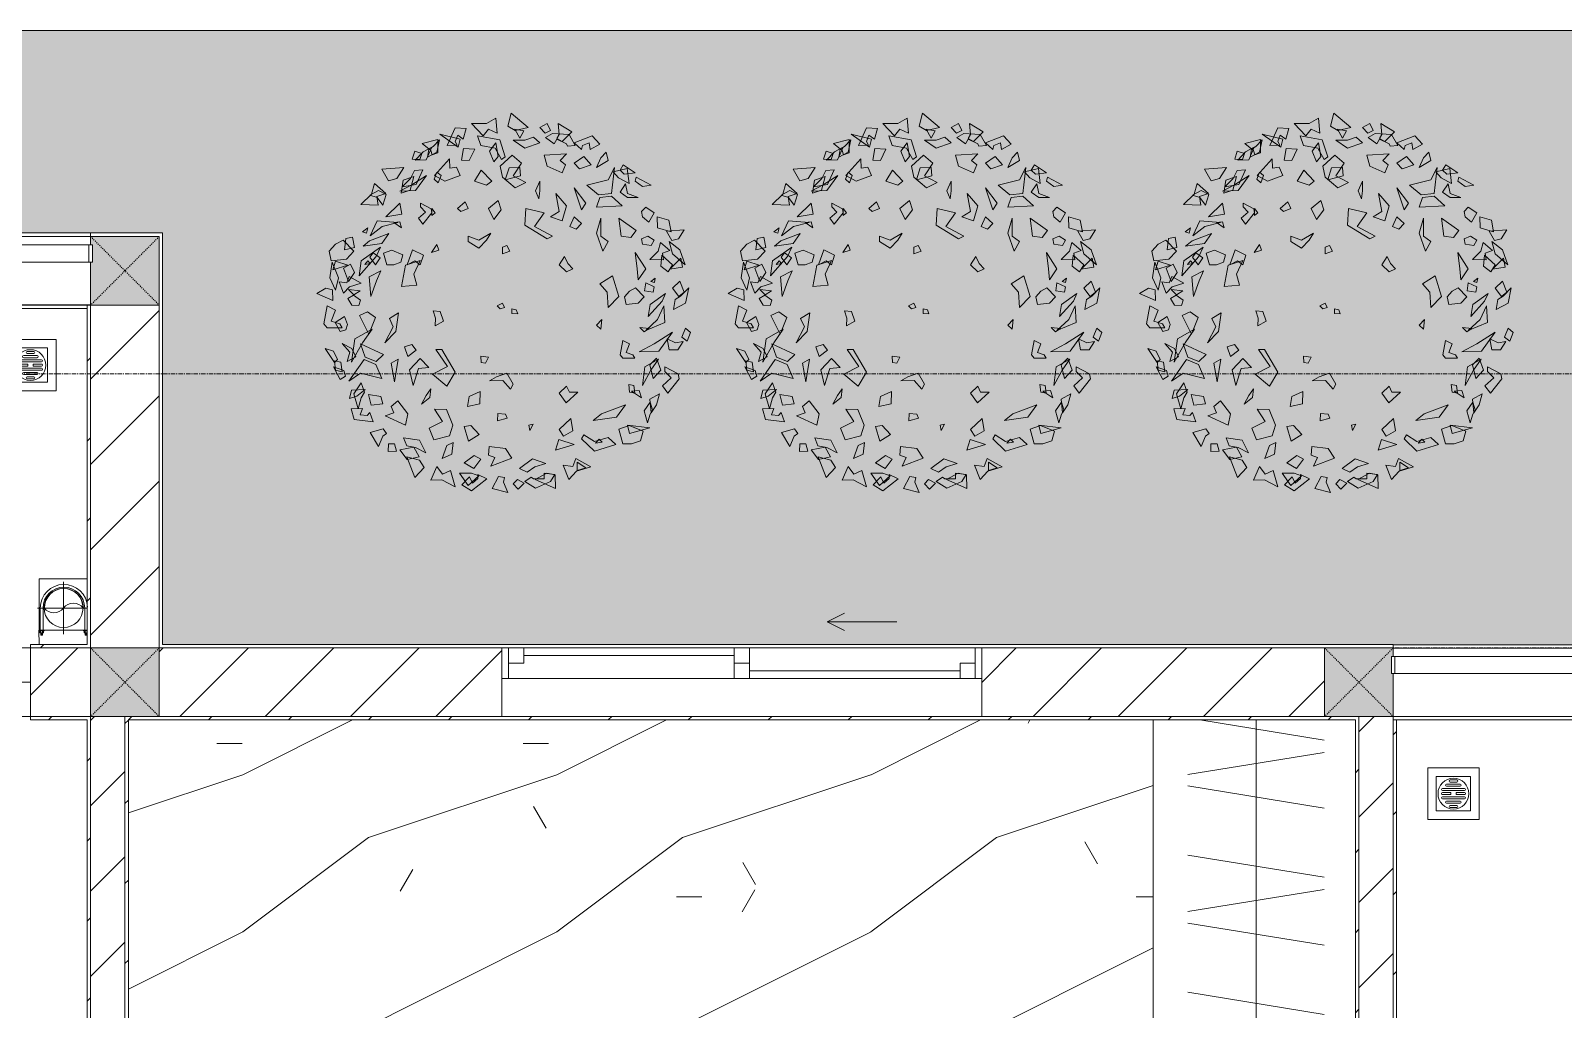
# Model space of a CAD drawing. Header units: millimetres. Extents: x 5357 to 259384, y -16348 to 109893.
# Drawn here: x 94678 to 99149, y 43483 to 46337 of the extents above; entities that cross this region are included whole.
import ezdxf

# ---------------------------------------------------------------- set-up
doc = ezdxf.new("R2010")
doc.units = ezdxf.units.MM
for name, pattern in [('Dash', [6, 3, -3]), ('Grid Line', [22.225, 12.7, -3.175, 3.175, -3.175]), ('IMPORT-CENTER _3_', [10.16, 6.35, -1.27, 1.27, -1.27])]:
    doc.linetypes.add(name, pattern=pattern)
for name, color, linetype, lineweight in [('0-1', 7, 'Continuous', 5), ('A-DOOR', 31, 'Continuous', 9), ('A-DOOR-FRAM', 31, 'Continuous', 9), ('A-DOOR-HDLN', 31, 'Dash', 9), ('A-FLOR-HRAL', 11, 'Continuous', 9), ('A-FLOR-HRAL-1', 254, 'Continuous', 9), ('A-FLOR-HRAL-2', 53, 'Continuous', 9), ('A-FLOR-PATT', 8, 'Continuous', 9), ('A-FLOR-PATT-1', 10, 'Continuous', 9), ('A-GLAZ', 151, 'Continuous', 9), ('A-WALL', 113, 'Continuous', 9), ('A-WALL-1', 9, 'Continuous', 18), ('A-WALL-2', 53, 'Continuous', 9), ('A-WALL-3', 113, 'Continuous', 18), ('A-WALL-PATT', 111, 'Continuous', 9), ('A-WALL-PATT-1', 10, 'Continuous', 9), ('A-WALL-PATT-2', 53, 'Continuous', 9), ('G-IMPT', 8, 'Continuous', 9), ('G-IMPT-2', 8, 'IMPORT-CENTER _3_', 9), ('I-FURN', 30, 'Continuous', 9), ('I-FURN-1', 254, 'Continuous', 9), ('I-WALL-1', 9, 'Continuous', 18), ('I-WALL-2', 53, 'Continuous', 9), ('L-PLNT-1', 7, 'Continuous', 9), ('M-EQPM', 50, 'Continuous', 9), ('S-BEAM-1', 53, 'Continuous', 9), ('S-COLS', 52, 'Continuous', 9), ('S-COLS-1', 253, 'Continuous', 5), ('S-COLS-5', 52, 'Continuous', 18), ('S-COLS-6', 52, 'Dash', 9), ('S-COLS-HDLN', 52, 'Dash', 9), ('S-GRID-1', 1, 'Grid Line', 9)]:
    doc.layers.add(name, color=color, linetype=linetype, lineweight=lineweight)
pattern_1 = [(45, (0, 0), (-116.67262, 116.67262), [])]
pattern_2 = [(45, (0, 0), (-124.4508, 124.4508), [])]

# ---------------------------------------------------------------- blocks, each defined once
blk = doc.blocks.new('NCV_TKTC_KET CAU_rvt-1-TKCS_MB CẢNH QUAN CÂY XANH')
at = {"layer": 'S-BEAM-1'}
blk.add_line((91852.6, 45537.4), (94852.6, 45537.4), dxfattribs=at)
blk = doc.blocks.new('TU DO LV A - TU DO LV A-V157-TKCS_MB CẢNH QUAN CÂY XANH')
at = {"layer": 'I-FURN'}
for p, q in [((10, 136.3), (68.9, 499)), ((169, 101), (104.4, 499)), ((202.5, 101), (267.1, 499)), ((404.3, 101), (468.9, 499)), ((569, 101), (504.4, 499)), ((602.5, 101), (667.1, 499)), ((804.3, 101), (868.9, 499)), ((969, 101), (904.4, 499)), ((1002.5, 101), (1067.1, 499)), ((1204.3, 101), (1268.9, 499)), ((1369, 101), (1304.4, 499)), ((1402.5, 101), (1467.1, 499)), ((1604.3, 101), (1668.9, 499)), ((1769, 101), (1704.4, 499)), ((1802.5, 101), (1867.1, 499)), ((2004.3, 101), (2068.9, 499)), ((2169, 101), (2104.4, 499)), ((2202.5, 101), (2267.1, 499)), ((2404.3, 101), (2468.9, 499)), ((2569, 101), (2504.4, 499)), ((2602.5, 101), (2667.1, 499)), ((2804.3, 101), (2868.9, 499)), ((2969, 101), (2904.4, 499)), ((10, 300), (2990, 300)), ((10, 0), (2990, 0))]:
    blk.add_line(p, q, dxfattribs=at)
at = {"layer": 'I-FURN-1'}
blk.add_line((10, 0), (2990, 0), dxfattribs=at)
blk = doc.blocks.new('Railing - 50 x 10mm-457210-TKCS_MB CẢNH QUAN CÂY XANH')
at = {"layer": 'A-FLOR-HRAL-2'}
for p, q in [((25, 5), (-25, 5)), ((-25, 5), (-25, -5)), ((25, -5), (25, 5)), ((-25, -5), (25, -5))]:
    blk.add_line(p, q, dxfattribs=at)
blk = doc.blocks.new('Railing - Railing-1033920-TKCS_MB CẢNH QUAN CÂY XANH')
at = {"layer": 'A-FLOR-HRAL-2'}
for p, q in [((76862.5, 35251.3), (75749.1, 35251.3)), ((75749.1, 35201.3), (76862.5, 35201.3))]:
    blk.add_line(p, q, dxfattribs=at)
at = {"rotation": 270}
for p in [(75744.1, 35226.3), (76869.1, 35226.3)]:
    blk.add_blockref('Railing - 50 x 10mm-457210-TKCS_MB CẢNH QUAN CÂY XANH', p, dxfattribs=at)
blk = doc.blocks.new('NCV_TKTC_TANG 1_rvt-1-TKCS_MB CẢNH QUAN CÂY XANH')
at = {"layer": 'A-FLOR-PATT-1'}
h = blk.add_hatch(dxfattribs=at)
h.set_pattern_fill('FP_5', color=256, style=0, pattern_type=2)
h.set_pattern_definition([(0, (0, 0), (1788.16, 447.04), [73.762, -1267.358, 73.762, -1267.358, -7152.64]), (0, (0, 0), (1788.16, 447.04), [-2682.24, 73.762, -2608.478, 73.762, -1267.358, -3129.28]), (0, (0, 0), (1788.16, 447.04), [-6705.6, 73.762, -820.318, 73.762, -2161.438]), (120, (670.56, 223.5), (-1281.228, 1325.072), [73.762, -1267.358, 73.762, -8419.998]), (120, (670.56, 223.5), (-1281.228, 1325.072), [-1414.882, -1267.358, 73.762, -2608.478, -4470.4]), (120, (670.56, 223.5), (-1281.228, 1325.072), [-5364.48, 73.762, -1267.358, 73.762, -3055.518]), (120, (670.56, 223.5), (-1281.228, 1325.072), [-6779.362, -820.318, 73.762, -2161.438]), (240, (894.1, 1117.6), (-506.932, -1772.112), [73.762, -1267.358, 73.762, -8419.998]), (240, (894.1, 1117.6), (-506.932, -1772.112), [-1414.882, -1267.358, 73.762, -2608.478, -4470.4]), (240, (894.1, 1117.6), (-506.932, -1772.112), [-5364.48, 73.762, -1267.358, 73.762, -3055.518]), (240, (894.1, 1117.6), (-506.932, -1772.112), [-6779.362, -820.318, 73.762, -2161.438])])
h.paths.add_polyline_path([(97304.1, 41346.9), (97952.6, 41346.9), (97952.6, 44326.9), (94962.6, 44326.9), (94962.6, 41346.9), (97130.9, 41346.9)])
h.paths.add_polyline_path([(96410.9, 41921.4), (96410.9, 43421.4), (97130.9, 43421.4), (97130.9, 41921.4)])
h.paths.add_polyline_path([(97585.7, 42438.9), (97579.5, 42439.9), (97384.2, 42441.7), (97372.6, 42451), (97368.9, 42462.7), (97371.2, 42474.8), (97378.8, 42484.4), (97384.2, 42489.2), (97340.1, 42490.9), (97328.4, 42495.7), (97318.3, 42503.5), (97310.6, 42513.5), (97305.7, 42525.2), (97304.1, 42537.8), (97305.7, 42842), (97310.6, 42853.7), (97318.3, 42863.8), (97328.4, 42871.5), (97340.1, 42876.4), (97372.2, 42878), (97387.1, 42878), (97376.1, 42884.7), (97369.7, 42895.9), (97369.7, 42908.8), (97376.1, 42920), (97390.1, 42926.6), (97598.7, 42924.5), (97608.8, 42914.2), (97611.9, 42902.9), (97608.8, 42890.2), (97599.7, 42880.7), (97599.7, 42878), (97639.7, 42876.6), (97650.6, 42872.5), (97656.4, 42878.7), (97660.3, 42880.6), (97677.9, 42876), (97707.8, 42827.4), (97729.2, 42771.8), (97740.1, 42713.4), (97740.1, 42653.9), (97729.2, 42595.4), (97707.8, 42539.9), (97676.7, 42489.2), (97656.4, 42488.5), (97650.6, 42494.7), (97639.7, 42490.6), (97609.8, 42489.2), (97593.6, 42487.9), (97606.6, 42479.7), (97611.6, 42468.1), (97609.8, 42454.6), (97602.2, 42444.5), (97593.6, 42440.7), (97590.2, 42439.9)])
h = blk.add_hatch(dxfattribs=at)
h.set_pattern_fill('FP_4', color=256, style=0, pattern_type=2)
h.set_pattern_definition([(216.87, (366.52, 916.3), (2748.89673, 1832.6049), [458.15, -4123.35]), (206.565, (916.3, 641.4), (-916.3012, -916.2996), [1024.455, -1024.455]), (198.435, (916.3, 183.26), (-1832.5985, -916.30195), [579.52, -2318.076])])
h.paths.add_polyline_path([(97304.1, 41346.9), (97952.6, 41346.9), (97952.6, 44326.9), (94962.6, 44326.9), (94962.6, 41346.9), (97130.9, 41346.9)])
h.paths.add_polyline_path([(96410.9, 41921.4), (96410.9, 43421.4), (97130.9, 43421.4), (97130.9, 41921.4)])
h.paths.add_polyline_path([(97585.7, 42438.9), (97579.5, 42439.9), (97384.2, 42441.7), (97372.6, 42451), (97368.9, 42462.7), (97371.2, 42474.8), (97378.8, 42484.4), (97384.2, 42489.2), (97340.1, 42490.9), (97328.4, 42495.7), (97318.3, 42503.5), (97310.6, 42513.5), (97305.7, 42525.2), (97304.1, 42537.8), (97305.7, 42842), (97310.6, 42853.7), (97318.3, 42863.8), (97328.4, 42871.5), (97340.1, 42876.4), (97372.2, 42878), (97387.1, 42878), (97376.1, 42884.7), (97369.7, 42895.9), (97369.7, 42908.8), (97376.1, 42920), (97390.1, 42926.6), (97598.7, 42924.5), (97608.8, 42914.2), (97611.9, 42902.9), (97608.8, 42890.2), (97599.7, 42880.7), (97599.7, 42878), (97639.7, 42876.6), (97650.6, 42872.5), (97656.4, 42878.7), (97660.3, 42880.6), (97677.9, 42876), (97707.8, 42827.4), (97729.2, 42771.8), (97740.1, 42713.4), (97740.1, 42653.9), (97729.2, 42595.4), (97707.8, 42539.9), (97676.7, 42489.2), (97656.4, 42488.5), (97650.6, 42494.7), (97639.7, 42490.6), (97609.8, 42489.2), (97593.6, 42487.9), (97606.6, 42479.7), (97611.6, 42468.1), (97609.8, 42454.6), (97602.2, 42444.5), (97593.6, 42440.7), (97590.2, 42439.9)])
at = {"layer": 'A-WALL-PATT-1'}
h = blk.add_hatch(dxfattribs=at)
h.set_pattern_fill('FP_2', color=256, style=0, pattern_type=2)
h.set_pattern_definition(pattern_2)
h.paths.add_polyline_path([(94929.2, 41336.9), (94952.6, 41336.9), (94952.6, 44336.9), (94852.6, 44336.9), (94852.6, 41336.9)])
h = blk.add_hatch(dxfattribs=at)
h.set_pattern_fill('FP_2', color=256, style=0, pattern_type=2)
h.set_pattern_definition(pattern_2)
h.paths.add_polyline_path([(98552.6, 41336.9), (98652.6, 41336.9), (98652.6, 44336.9), (98552.6, 44336.9), (98552.6, 41842.2)])
at = {"layer": 'A-WALL-PATT-2'}
h = blk.add_hatch(dxfattribs=at)
h.set_pattern_fill('FP_10', color=256, style=0, pattern_type=2)
h.set_pattern_definition(pattern_1)
h.paths.add_polyline_path([(94852.6, 44536.9), (94852.6, 45536.9), (94842.6, 45536.9), (94842.6, 44536.9)])
h = blk.add_hatch(dxfattribs=at)
h.set_pattern_fill('FP_10', color=256, style=0, pattern_type=2)
h.set_pattern_definition(pattern_1)
h.paths.add_polyline_path([(94842.6, 44536.9), (94842.6, 44546.9), (94677.6, 44546.9), (94677.6, 44536.9)])
h.paths.add_polyline_path([(91852.6, 44536.9), (92177.6, 44536.9), (92177.6, 44546.9), (91852.6, 44546.9)])
h = blk.add_hatch(dxfattribs=at)
h.set_pattern_fill('FP_10', color=256, style=0, pattern_type=2)
h.set_pattern_definition(pattern_1)
h.paths.add_polyline_path([(94842.6, 44326.9), (94842.6, 44336.9), (94677.6, 44336.9), (94677.6, 44326.9)])
h.paths.add_polyline_path([(91937.6, 44326.9), (92177.6, 44326.9), (92177.6, 44336.9), (91927.6, 44336.9), (91927.6, 44326.9)])
h = blk.add_hatch(dxfattribs=at)
h.set_pattern_fill('FP_10', color=256, style=0, pattern_type=2)
h.set_pattern_definition(pattern_1)
h.paths.add_polyline_path([(94852.6, 41236.9), (94852.6, 44336.9), (94842.6, 44336.9), (94842.6, 41236.9)])
h = blk.add_hatch(dxfattribs=at)
h.set_pattern_fill('FP_10', color=256, style=0, pattern_type=2)
h.set_pattern_definition(pattern_1)
h.paths.add_polyline_path([(98542.6, 44326.9), (98542.6, 44336.9), (94952.6, 44336.9), (94952.6, 44326.9), (97452.6, 44326.9)])
h = blk.add_hatch(dxfattribs=at)
h.set_pattern_fill('FP_10', color=256, style=0, pattern_type=2)
h.set_pattern_definition(pattern_1)
h.paths.add_polyline_path([(94962.6, 41336.9), (94962.6, 44326.9), (94952.6, 44326.9), (94952.6, 41336.9)])
h = blk.add_hatch(dxfattribs=at)
h.set_pattern_fill('FP_10', color=256, style=0, pattern_type=2)
h.set_pattern_definition(pattern_1)
h.paths.add_polyline_path([(98542.6, 41336.9), (98552.6, 41336.9), (98552.6, 44336.9), (98542.6, 44336.9), (98542.6, 41346.9)])
h = blk.add_hatch(dxfattribs=at)
h.set_pattern_fill('FP_10', color=256, style=0, pattern_type=2)
h.set_pattern_definition(pattern_1)
h.paths.add_polyline_path([(98662.6, 41226.9), (98662.6, 44326.9), (98652.6, 44326.9), (98652.6, 41226.9)])
at = {"layer": 'A-WALL-1'}
for p, q in [((94952.6, 44336.9), (94852.6, 44336.9)), ((94852.6, 44336.9), (94852.6, 41336.9)), ((94952.6, 41336.9), (94952.6, 44336.9)), ((98552.6, 44336.9), (98552.6, 41336.9)), ((98652.6, 44336.9), (98552.6, 44336.9)), ((98652.6, 41336.9), (98652.6, 44336.9))]:
    blk.add_line(p, q, dxfattribs=at)
at = {"layer": 'A-WALL-2'}
for p, q in [((98652.9, 44536.5), (98652.9, 44512)), ((98652.9, 44462), (98652.9, 44336.9)), ((99772.6, 44336.9), (98652.9, 44336.9))]:
    blk.add_line(p, q, dxfattribs=at)
at = {"layer": 'I-WALL-1'}
for p, q in [((94852.6, 45536.9), (94842.6, 45536.9)), ((94842.6, 45536.9), (94842.6, 44546.9)), ((94852.6, 44536.9), (94852.6, 45536.9)), ((94842.6, 44546.9), (94677.6, 44546.9)), ((94677.6, 44546.9), (94677.6, 44536.9)), ((94677.6, 44536.9), (94842.6, 44536.9)), ((94842.6, 44536.9), (94852.6, 44536.9)), ((94842.6, 44336.9), (94677.6, 44336.9)), ((94677.6, 44336.9), (94677.6, 44326.9)), ((94677.6, 44326.9), (94842.6, 44326.9)), ((94852.6, 44336.9), (94842.6, 44336.9)), ((94842.6, 44326.9), (94842.6, 41236.9)), ((94852.6, 41336.9), (94852.6, 44336.9)), ((96052.6, 44336.9), (94952.6, 44336.9)), ((94952.6, 44336.9), (94952.6, 44326.9)), ((94952.6, 44326.9), (94952.6, 41336.9)), ((94962.6, 44326.9), (98542.6, 44326.9)), ((94962.6, 41346.9), (94962.6, 44326.9)), ((98542.6, 44336.9), (97452.6, 44336.9)), ((98552.6, 44336.9), (98542.6, 44336.9)), ((98542.6, 44326.9), (98542.6, 41346.9)), ((98552.6, 41336.9), (98552.6, 44336.9)), ((98652.6, 44326.9), (98652.6, 41336.9)), ((98662.6, 44326.9), (98652.6, 44326.9)), ((98662.6, 41226.9), (98662.6, 44326.9))]:
    blk.add_line(p, q, dxfattribs=at)
at = {"layer": 'I-WALL-2'}
for p, q in [((91862.6, 45536.9), (94842.6, 45536.9)), ((94842.6, 45526.9), (91862.6, 45526.9)), ((99767.6, 44326.9), (98662.6, 44326.9))]:
    blk.add_line(p, q, dxfattribs=at)
at = {"layer": 'A-FLOR-HRAL-1'}
blk.add_blockref('Railing - Railing-1033920-TKCS_MB CẢNH QUAN CÂY XANH', (22908.5, 9260.7), dxfattribs=at)
at = {"layer": 'I-FURN-1', "rotation": 269.9999999999997}
blk.add_blockref('TU DO LV A - TU DO LV A-V157-TKCS_MB CẢNH QUAN CÂY XANH', (97952.6, 44336.9), dxfattribs=at)
blk = doc.blocks.new('1_FAMILY RVT - W01-WxH 1400x1400xmm-389822-TKCS_MB CẢNH QUAN CÂY XANH')
at = {"layer": 'A-GLAZ'}
for p, q in [((248.4, 172.39), (299.2, 197.79)), ((248.4, 172.39), (299.2, 146.99)), ((248.4, 172.39), (451.6, 172.39)), ((-700, 96.19), (-700, -103.81)), ((700, 96.19), (-700, 96.19)), ((-700, 96.19), (-636.5, 96.19)), ((-680.95, 96.19), (-680.95, 7.29)), ((-636.5, 96.19), (-22.225, 96.19)), ((-636.5, 96.19), (-636.5, 51.74)), ((-22.225, 7.29), (-22.225, 96.19)), ((-22.225, 96.19), (22.225, 96.19)), ((22.225, 96.19), (680.95, 96.19)), ((22.225, 96.19), (22.225, 7.29)), ((680.95, 96.19), (700, 96.19)), ((680.95, 96.19), (680.95, 7.29)), ((700, -103.81), (700, 96.19)), ((-636.5, 51.74), (-680.95, 51.74)), ((-636.5, 73.965), (-22.225, 73.965)), ((22.225, 51.74), (-22.225, 51.74)), ((636.5, 51.74), (636.5, 7.29)), ((680.95, 51.74), (636.5, 51.74)), ((-700, 7.29), (-680.95, 7.29)), ((-680.95, 7.29), (-22.225, 7.29)), ((-22.225, 7.29), (22.225, 7.29)), ((22.225, 29.515), (636.5, 29.515)), ((22.225, 7.29), (636.5, 7.29)), ((636.5, 7.29), (700, 7.29)), ((-700, -103.81), (700, -103.81))]:
    blk.add_line(p, q, dxfattribs=at)
blk = doc.blocks.new('DEG_02-DEG_03 - DEG_02-2500x2400mm-CỬA ĐI 02 CÁNH TRƯỢT-625766-TKCS_MB CẢNH QUAN CÂY XANH')
at = {"layer": 'A-DOOR'}
for p, q in [((-1110, 100), (-1210, 100)), ((-1210, 100), (-1210, 60)), ((-1110, 60), (-1110, 100)), ((-1110, 100), (-50, 100)), ((50, 100), (-50, 100)), ((-50, 100), (-50, 60)), ((50, 60), (50, 100)), ((-1210, 60), (-1110, 60)), ((-50, 60), (-1110, 60)), ((50, 60), (-50, 60)), ((-50, 60), (-50, 20)), ((-50, 60), (50, 60)), ((50, 20), (50, 60)), ((50, 60), (1110, 60)), ((1210, 60), (1110, 60)), ((1110, 60), (1110, 20)), ((1210, 20), (1210, 60)), ((-50, 20), (50, 20)), ((1110, 20), (50, 20)), ((1110, 20), (1210, 20))]:
    blk.add_line(p, q, dxfattribs=at)
at = {"layer": 'A-DOOR-FRAM'}
for p, q in [((-1210, 100), (-1250, 100)), ((-1250, 100), (-1250, 0)), ((-1210, 0), (-1210, 100)), ((1250, 100), (1210, 100)), ((1210, 100), (1210, 0)), ((1250, 0), (1250, 100)), ((-1250, 0), (-1210, 0)), ((1210, 0), (1250, 0))]:
    blk.add_line(p, q, dxfattribs=at)
at = {"layer": 'A-DOOR-HDLN'}
for p, q in [((-500.4, 151.1), (-320.4, 151.1)), ((-320.4, 151.1), (-355, 171.1)), ((-320.4, 151.1), (-355, 131.1)), ((320.4, 151.1), (355, 171.1)), ((320.4, 151.1), (355, 131.1)), ((500.4, 151.1), (320.4, 151.1))]:
    blk.add_line(p, q, dxfattribs=at)
blk = doc.blocks.new('Railing - 50 x 10mm-1251311-TKCS_MB CẢNH QUAN CÂY XANH')
at = {"layer": 'A-FLOR-HRAL'}
for p, q in [((25, 5), (-25, 5)), ((-25, 5), (-25, -5)), ((25, -5), (25, 5)), ((-25, -5), (25, -5))]:
    blk.add_line(p, q, dxfattribs=at)
blk = doc.blocks.new('Railing - Railing-1601312-TKCS_MB CẢNH QUAN CÂY XANH')
at = {"layer": 'A-FLOR-HRAL'}
for p, q in [((94847.6, 45712.4), (91857.6, 45712.4)), ((91857.6, 45662.4), (94847.6, 45662.4))]:
    blk.add_line(p, q, dxfattribs=at)
at = {"extrusion": (0, 0, -1), "zscale": -1, "rotation": 90}
for p in [(-91852.6, 45687.4), (-94852.6, 45687.4)]:
    blk.add_blockref('Railing - 50 x 10mm-1251311-TKCS_MB CẢNH QUAN CÂY XANH', p, dxfattribs=at)
blk = doc.blocks.new('TKTC_XREF_251221_MB TANG 1 - TKTC_XREF_260130_MB TANG 1_dwg_THU NUOC - THU NUOC-444531-TKCS_MB TẦNG 1-4202120-TKCS_MB CẢNH QUAN CÂY XANH')
at = {"layer": 'M-EQPM'}
for p, q in [((-23.3, 10.8), (40.9, 10.8)), ((40.9, 4.8), (-23.3, 4.8)), ((-11, 23.3), (28.5, 23.3)), ((28.5, 17.3), (-11, 17.3)), ((-1.1, 35.6), (18.5, 35.6)), ((18.5, 29.6), (-1.1, 29.6)), ((-23.3, -13.6), (40.9, -13.6)), ((40.9, -19.6), (-23.3, -19.6)), ((-11, -26.1), (28.5, -26.1)), ((28.5, -32.1), (-11, -32.1)), ((-1.1, -38.5), (18.5, -38.5)), ((18.5, -44.5), (-1.1, -44.5))]:
    blk.add_line(p, q, dxfattribs=at)
at = {"layer": 'M-EQPM', "flags": 128}
for points in [[(83.7, -79.4), (83.7, 70.6), (-66.3, 70.6), (-66.3, -79.4)], [(58.7, -54.4), (58.7, 45.6), (-41.3, 45.6), (-41.3, -54.4)]]:
    blk.add_lwpolyline(points, close=True, dxfattribs=at)
for points in [[(-23.3, -1.2), (0.7, -1.2), (0.7, -7.2), (-23.3, -7.2)], [(40.9, -7.2), (16.7, -7.2), (16.7, -1.2), (40.9, -1.2)]]:
    blk.add_lwpolyline(points, dxfattribs=at)
at = {"layer": 'M-EQPM'}
for centre, radius, start, end in [((8.7, -4.4), 45, 360, 180), ((8.7, -4.4), 45, 360, 180), ((-23.3, 7.8), 3, 90, 270), ((-11, 20.3), 3, 90, 270), ((-1.1, 32.6), 3, 90, 270), ((18.5, 32.6), 3, 270, 90), ((28.5, 20.3), 3, 270, 90), ((40.9, 7.8), 3, 270, 90), ((8.7, -4.4), 45, 180, 360), ((8.7, -4.4), 45, 180, 360), ((-23.3, -4.2), 3, 90, 270), ((-23.3, -16.6), 3, 90, 270), ((-11, -29.1), 3, 90, 270), ((-1.1, -41.5), 3, 90, 270), ((18.5, -41.5), 3, 270, 90), ((28.5, -29.1), 3, 270, 90), ((40.9, -4.2), 3, 270, 90), ((40.9, -16.6), 3, 270, 90)]:
    blk.add_arc(centre, radius, start, end, dxfattribs=at)
blk = doc.blocks.new('TKTC_XREF_251221_MB TANG 1 - TKTC_XREF_260130_MB TANG 1_dwg_CUM U_DN100-V225-TKCS_MB CẢNH QUAN CÂY XANH')
at = {"layer": 'G-IMPT'}
blk.add_hatch(color=256, dxfattribs=at).paths.add_polyline_path([(0, 61), (0, 57), (14.8, 55.1), (28.5, 49.4), (40.3, 40.3), (49.4, 28.5), (55.1, 14.8), (57, 0), (55.1, -14.8), (49.4, -28.5), (40.3, -40.3), (28.5, -49.4), (14.8, -55.1), (0, -57), (0, -61), (15.8, -58.9), (30.5, -52.8), (43.1, -43.1), (52.8, -30.5), (58.9, -15.8), (61, 0), (58.9, 15.8), (52.8, 30.5), (43.1, 43.1), (30.5, 52.8), (15.8, 58.9)])
for p, q in [((-79.1, 66.6), (-79.1, 63.4)), ((-76.6, 66.6), (-76.6, 63.4)), ((-74.6, 66.6), (-74.6, 63.4)), ((-72.7, 69.3), (-72.7, 60.7)), ((-66.9, 67.9), (-71.7, 67.9)), ((-66.9, 62.1), (-71.7, 62.1)), ((-65, 69), (0, 69)), ((-79.1, -63.4), (-79.1, -66.6)), ((-76.6, -63.4), (-76.6, -66.6)), ((-74.6, -63.4), (-74.6, -66.6)), ((-72.7, -60.7), (-72.7, -68.7)), ((-66.9, -62.1), (-71.7, -62.1)), ((-66.9, -67.9), (-71.7, -67.9))]:
    blk.add_line(p, q, dxfattribs=at)
at = {"layer": 'G-IMPT', "flags": 128}
for points in [[(-72.7, 67.6), (-78.1, 67.6), (-78.1, 62.4), (-72.7, 62.4)], [(-71.7, 59.2), (-66.9, 59.2), (-66.9, 70.8), (-71.7, 70.8)], [(-66.9, 70.8), (-66.9, 72.7), (-65, 72.7), (-65, 57.3), (-66.9, 57.3), (-66.9, 59.2)], [(-65, 61), (0, 61), (0, 57)], [(-72.7, -62.4), (-78.1, -62.4), (-78.1, -67.6), (-72.7, -67.6)], [(-66.9, -68.7), (-66.9, -59.2), (-71.7, -59.2)], [(-66.9, -59.2), (-66.9, -57.3), (-65, -57.3), (-65, -68.7)], [(-65, -61), (0, -61), (0, -57)]]:
    blk.add_lwpolyline(points, dxfattribs=at)
at = {"layer": 'G-IMPT'}
for centre, radius, start, end in [((-78.1, 66.6), 0.96, 90, 180), ((-78.1, 63.4), 0.96, 180, 270), ((-71.1, 69.3), 1.56, 112.6199, 247.3801), ((-67.9, 65), 4.8, 143.1301, 216.8699), ((-71.1, 60.7), 1.56, 112.6199, 247.3801), ((0, 0), 69, 271.8895, 90), ((0, 0), 61, 270, 90), ((0, 0), 57, 270, 90), ((-78.1, -63.4), 0.96, 90, 180), ((-78.1, -66.6), 0.96, 180, 270), ((-71.1, -60.7), 1.56, 112.6199, 247.3801), ((-67.9, -65), 4.8, 143.1301, 216.8699)]:
    blk.add_arc(centre, radius, start, end, dxfattribs=at)
blk = doc.blocks.new('TKTC_XREF_251221_MB TANG 1 - TKTC_XREF_260130_MB TANG 1_dwg_$cc-4202125-TKCS_MB CẢNH QUAN CÂY XANH')
at = {"layer": 'G-IMPT'}
blk.add_circle((0, 0), 0.5, dxfattribs=at)
for centre, radius, start, end in [((0, 0), 0.5, 90, 270), ((0.188, 0.25), 0.313, 126.8699, 233.1301), ((-0.188, -0.25), 0.313, 306.8699, 53.1301)]:
    blk.add_arc(centre, radius, start, end, dxfattribs=at)
at = {"layer": 'G-IMPT-2'}
for p, q in [((0, -0.673), (0, 0.607)), ((-0.673, 0), (0.673, 0))]:
    blk.add_line(p, q, dxfattribs=at)
blk = doc.blocks.new('TKTC_XREF_251221_MB TANG 1 - TKTC_XREF_260130_MB TANG 1_dwg_THU NUOC - THU NUOC-444531-TKCS_MB TẦNG 1-4202124-TKCS_MB CẢNH QUAN CÂY XANH')
at = {"layer": 'M-EQPM'}
for p, q in [((-23.3, 10.8), (40.9, 10.8)), ((40.9, 4.8), (-23.3, 4.8)), ((-11, 23.3), (28.5, 23.3)), ((28.5, 17.3), (-11, 17.3)), ((-1.1, 35.6), (18.5, 35.6)), ((18.5, 29.6), (-1.1, 29.6)), ((-23.3, -13.6), (40.9, -13.6)), ((40.9, -19.6), (-23.3, -19.6)), ((-11, -26.1), (28.5, -26.1)), ((28.5, -32.1), (-11, -32.1)), ((-1.1, -38.5), (18.5, -38.5)), ((18.5, -44.5), (-1.1, -44.5))]:
    blk.add_line(p, q, dxfattribs=at)
at = {"layer": 'M-EQPM', "flags": 128}
for points in [[(83.7, -79.4), (83.7, 70.6), (-66.3, 70.6), (-66.3, -79.4)], [(58.7, -54.4), (58.7, 45.6), (-41.3, 45.6), (-41.3, -54.4)]]:
    blk.add_lwpolyline(points, close=True, dxfattribs=at)
for points in [[(-23.3, -1.2), (0.7, -1.2), (0.7, -7.2), (-23.3, -7.2)], [(40.9, -7.2), (16.7, -7.2), (16.7, -1.2), (40.9, -1.2)]]:
    blk.add_lwpolyline(points, dxfattribs=at)
at = {"layer": 'M-EQPM'}
for centre, radius, start, end in [((8.7, -4.4), 45, 360, 180), ((8.7, -4.4), 45, 360, 180), ((-23.3, 7.8), 3, 90, 270), ((-11, 20.3), 3, 90, 270), ((-1.1, 32.6), 3, 90, 270), ((18.5, 32.6), 3, 270, 90), ((28.5, 20.3), 3, 270, 90), ((40.9, 7.8), 3, 270, 90), ((8.7, -4.4), 45, 180, 360), ((8.7, -4.4), 45, 180, 360), ((-23.3, -4.2), 3, 90, 270), ((-23.3, -16.6), 3, 90, 270), ((-11, -29.1), 3, 90, 270), ((-1.1, -41.5), 3, 90, 270), ((18.5, -41.5), 3, 270, 90), ((28.5, -29.1), 3, 270, 90), ((40.9, -4.2), 3, 270, 90), ((40.9, -16.6), 3, 270, 90)]:
    blk.add_arc(centre, radius, start, end, dxfattribs=at)
blk = doc.blocks.new('TKTC_XREF_251221_MB TANG 1 - TKTC_XREF_260130_MB TANG 1_dwg-4202109-TKCS_MB CẢNH QUAN CÂY XANH')
at = {"layer": 'G-IMPT'}
blk.add_line((-108308.7, -356758.1), (-108449.7, -356758.1), dxfattribs=at)
at = {"layer": 'G-IMPT', "flags": 128}
for points in [[(-108449.7, -356758.1), (-108449.7, -356608.5), (-108309.1, -356608.5)], [(-108308.7, -356758.2), (-108449.9, -356758.2), (-108449.6, -356799.7)]]:
    blk.add_lwpolyline(points, dxfattribs=at)
blk.add_blockref('TKTC_XREF_251221_MB TANG 1 - TKTC_XREF_260130_MB TANG 1_dwg_THU NUOC - THU NUOC-444531-TKCS_MB TẦNG 1-4202120-TKCS_MB CẢNH QUAN CÂY XANH', (-108483.5, -355980.3))
for name, p, xscale, yscale, zscale, rotation in [('TKTC_XREF_251221_MB TANG 1 - TKTC_XREF_260130_MB TANG 1_dwg_$cc-4202125-TKCS_MB CẢNH QUAN CÂY XANH', (-108378.1, -356693.2), 113.7150000000073, 113.7150000000073, 113.7150000000073, 269.9990086637467), ('TKTC_XREF_251221_MB TANG 1 - TKTC_XREF_260130_MB TANG 1_dwg_CUM U_DN100-V225-TKCS_MB CẢNH QUAN CÂY XANH', (-108377.2, -356693.2), 0.9975000000000006, 0.9975000000000006, 0.9975000000000006, 90.00099133829468)]:
    blk.add_blockref(name, p, dxfattribs=dict(xscale=xscale, yscale=yscale, zscale=zscale, rotation=rotation))
at = {"extrusion": (0, 0, -1), "zscale": -1}
blk.add_blockref('TKTC_XREF_251221_MB TANG 1 - TKTC_XREF_260130_MB TANG 1_dwg_THU NUOC - THU NUOC-444531-TKCS_MB TẦNG 1-4202124-TKCS_MB CẢNH QUAN CÂY XANH', (104314.6, -357230.3), dxfattribs=at)
blk = doc.blocks.new('TKTC_XREF_251221_MB TANG 1 - TKTC_XREF_251221_MB TANG 1-2038492-TKCS_MB CẢNH QUAN CÂY XANH')
blk.add_blockref('TKTC_XREF_251221_MB TANG 1 - TKTC_XREF_260130_MB TANG 1_dwg-4202109-TKCS_MB CẢNH QUAN CÂY XANH', (169499.1, 384109.7))
blk = doc.blocks.new('CAY BACH TRINH - CAY BACH TRINH_dwg-2249800-TKCS_MB CẢNH QUAN CÂY XANH')
at = {"layer": 'G-IMPT', "flags": 128}
for points in [[(-357, 1653), (-250, 1541), (-201, 1603), (-123, 1566), (-133, 1703), (-220, 1653)], [(7, 1749), (-25, 1628), (43, 1591), (160, 1616)], [(-477, 1437), (-459, 1512), (-646, 1555)], [(-578, 1452), (-505, 1613), (-404, 1608), (-431, 1511), (-482, 1548), (-505, 1489), (-486, 1456)], [(-83, 1327), (-48, 1351), (-99, 1506), (-301, 1542), (-270, 1454), (-140, 1428)], [(121, 1587), (40, 1602), (86, 1521)], [(335, 1653), (267, 1616), (316, 1566), (365, 1591)], [(533, 1553), (590, 1452), (520, 1446), (509, 1467), (423, 1512), (399, 1468), (319, 1525), (383, 1562)], [(423, 1516), (443, 1553), (433, 1653), (560, 1578), (472, 1491)], [(579, 1478), (745, 1541), (813, 1466), (725, 1416), (716, 1478), (657, 1453), (647, 1416)], [(-874, 1403), (-896, 1328), (-826, 1327), (-809, 1379)], [(-870, 1320), (-769, 1323), (-719, 1438), (-798, 1395)], [(-715, 1368), (-728, 1408), (-805, 1472), (-663, 1508), (-663, 1385)], [(-648, 1504), (-672, 1392), (-758, 1347), (-746, 1419), (-706, 1444)], [(-428, 1425), (-446, 1319), (-376, 1318), (-327, 1420)], [(-133, 1478), (-191, 1403), (-152, 1303), (-113, 1353)], [(23, 1503), (131, 1428), (267, 1478), (209, 1528), (131, 1503)], [(-556, 1333), (-692, 1179), (-600, 1129), (-460, 1181), (-492, 1255), (-553, 1247)], [(14, 1366), (-94, 1266), (-74, 1166), (43, 1066), (140, 1116), (23, 1178), (101, 1291)], [(511, 1378), (306, 1366), (335, 1266), (472, 1203), (501, 1278), (452, 1316)], [(667, 1353), (579, 1291), (628, 1241), (735, 1278)], [(871, 1391), (823, 1341), (784, 1253), (891, 1316)], [(1027, 1278), (998, 1228), (1037, 1191), (1135, 1203)], [(-1174, 1238), (-1112, 1130), (-1037, 1152), (-972, 1252)], [(-766, 1181), (-866, 1042), (-1009, 1038), (-900, 1094)], [(-996, 1019), (-915, 1047), (-883, 1171), (-978, 1137)], [(-989, 1076), (-860, 1099), (-799, 1231), (-876, 1225), (-913, 1152)], [(-697, 1145), (-671, 1210), (-634, 1180), (-660, 1114)], [(-269, 1228), (-328, 1128), (-220, 1091), (-172, 1128)], [(-50, 1140), (92, 1178), (86, 1252), (-14, 1249)], [(267, 1128), (228, 1041), (257, 966), (267, 1041)], [(696, 1091), (891, 1141), (949, 1253), (920, 1016), (803, 1003)], [(1064, 1244), (1080, 1108), (985, 1158), (937, 1212)], [(1144, 1166), (1135, 1128), (1203, 1078), (1281, 1091)], [(-1364, 914), (-1208, 910), (-1218, 988), (-1136, 1017), (-1240, 1107), (-1267, 1010)], [(-1164, 910), (-1135, 1007), (-1204, 1044), (-1282, 1000), (-1216, 980)], [(413, 1016), (443, 853), (365, 803), (472, 766), (511, 903)], [(647, 866), (579, 1066), (686, 928)], [(813, 978), (784, 891), (1018, 903), (920, 991)], [(1047, 1103), (998, 1028), (1066, 978), (1164, 978), (1066, 1016)], [(-1010, 928), (-1137, 803), (-990, 828)], [(-840, 791), (-799, 735), (-718, 839), (-724, 876), (-821, 927), (-821, 894), (-775, 847)], [(-717, 878), (-717, 816), (-688, 841)], [(-415, 941), (-483, 878), (-454, 853), (-386, 878)], [(-113, 953), (-201, 878), (-152, 778), (-84, 866)], [(140, 878), (131, 728), (335, 603), (384, 628), (218, 716), (306, 841)], [(1261, 753), (1203, 803), (1193, 853), (1232, 891), (1310, 841)], [(-1302, 703), (-1351, 666), (-1312, 653)], [(-1279, 631), (-1217, 768), (-1027, 752), (-1169, 714)], [(-993, 702), (-1009, 756), (-1064, 751)], [(579, 803), (540, 716), (599, 691), (647, 741)], [(823, 791), (784, 653), (842, 491), (891, 578), (823, 628)], [(988, 791), (1008, 628), (1096, 616), (1144, 678)], [(1339, 702), (1463, 665), (1444, 774), (1337, 802)], [(-1595, 553), (-1527, 591), (-1429, 491), (-1497, 416), (-1634, 403), (-1653, 491)], [(-1424, 524), (-1440, 618), (-1501, 607), (-1513, 501)], [(-1109, 650), (-1174, 560), (-1345, 537), (-1285, 585)], [(-220, 591), (-289, 516), (-386, 578), (-386, 628), (-289, 591), (-181, 653)], [(1310, 591), (1252, 628), (1193, 603), (1203, 553), (1281, 541)], [(1270, 413), (1394, 410), (1386, 473), (1452, 496), (1368, 568), (1347, 490)], [(1422, 673), (1471, 586), (1531, 604), (1583, 684)], [(1447, 578), (1476, 466), (1593, 366), (1544, 503)], [(-1380, 266), (-1361, 403), (-1185, 528), (-1224, 441)], [(-1283, 435), (-1251, 475), (-1188, 428), (-1232, 366)], [(-1065, 367), (-1127, 366), (-1158, 473), (-1082, 500), (-981, 458), (-1000, 389)], [(-942, 366), (-893, 503), (-795, 453), (-825, 366), (-873, 403)], [(-721, 477), (-654, 499), (-671, 550)], [(-74, 528), (-35, 541), (-6, 491), (-74, 466)], [(491, 441), (443, 366), (511, 303), (569, 328), (521, 378)], [(1135, 478), (1232, 328), (1164, 228), (1154, 328)], [(1378, 453), (1369, 353), (1437, 303), (1476, 366)], [(1553, 425), (1451, 325), (1568, 345)], [(-1597, 135), (-1570, 248), (-1626, 391), (-1648, 247)], [(-1619, 320), (-1482, 361), (-1595, 398)], [(-1478, 213), (-1422, 297), (-1459, 373), (-1523, 336)], [(-1328, 370), (-1279, 378), (-1302, 402)], [(-1274, 77), (-1290, 255), (-1183, 312), (-1221, 219)], [(-855, 181), (-881, 279), (-825, 405), (-958, 362), (-994, 169)], [(-1619, 40), (-1622, 139), (-1683, 152), (-1767, 105)], [(-1363, 198), (-1471, 259), (-1494, 200), (-1562, 210), (-1523, 107), (-1467, 166)], [(-1478, 141), (-1429, 91), (-1371, 128)], [(813, 191), (881, 116), (891, -22), (988, 78), (930, 266)], [(1085, 125), (1140, 155), (1218, 75), (1163, 15), (1054, 5), (1038, 75)], [(1310, 166), (1300, 116), (1222, 128), (1232, 203)], [(1319, 245), (1280, 215), (1311, 205)], [(1476, 153), (1534, 78), (1583, 116), (1544, 216)], [(1624, 156), (1594, 16), (1487, -41), (1502, 50), (1551, 81)], [(-1482, 60), (-1448, -1), (-1384, -6), (-1369, 43), (-1433, 90)], [(-74, 16), (-123, -9), (-94, -34), (-55, -22)], [(1256, -105), (1272, 5), (1412, 105), (1381, 35)], [(-1595, -47), (-1673, -9), (-1702, -172), (-1673, -209), (-1536, -209), (-1556, -172), (-1634, -147)], [(-1515, -106), (-1486, -178), (-1501, -227), (-1553, -242), (-1599, -161)], [(-1291, -267), (-1232, -115), (-1304, -62), (-1376, -95)], [(-1145, -345), (-1046, -242), (-1021, -71), (-1105, -125), (-1069, -201)], [(-688, -191), (-610, -147), (-641, -60), (-704, -55), (-685, -122)], [(11, -79), (65, -80), (51, -44), (11, -37)], [(832, -134), (784, -184), (823, -222)], [(1398, -9), (1408, -159), (1232, -234), (1339, -134)], [(-1449, -521), (-1419, -309), (-1263, -222), (-1351, -346)], [(1477, -247), (1352, -421), (1173, -426), (1309, -356)], [(1179, -205), (1218, -245), (1264, -215)], [(1563, -293), (1595, -211), (1641, -250), (1609, -331)], [(-1604, -526), (-1578, -497), (-1615, -421), (-1690, -396)], [(-1489, -516), (-1411, -473), (-1448, -396), (-1534, -351), (-1465, -430)], [(-1224, -515), (-1157, -451), (-1369, -353), (-1324, -476)], [(-935, -470), (-860, -411), (-900, -361), (-966, -383)], [(-582, -741), (-504, -613), (-626, -407), (-681, -406), (-575, -561), (-711, -631)], [(1085, -355), (1023, -325), (999, -455), (1023, -485), (1132, -485), (1116, -455), (1054, -435)], [(1427, -309), (1447, -409), (1525, -409), (1573, -334), (1505, -346)], [(-1546, -521), (-1536, -609), (-1595, -596), (-1604, -509)], [(-1173, -669), (-1368, -622), (-1473, -694), (-1336, -498), (-1227, -542)], [(-1024, -493), (-1058, -702), (-1088, -530)], [(-888, -735), (-838, -578), (-745, -570), (-823, -487), (-921, -590)], [(-229, -532), (-269, -525), (-272, -467), (-200, -477)], [(1202, -735), (1225, -565), (1350, -495), (1280, -595)], [(1330, -484), (1271, -546), (1300, -671), (1369, -596)], [(-1553, -680), (-1504, -649), (-1521, -598), (-1613, -563)], [(-129, -656), (-34, -622), (23, -722), (0, -767), (-69, -688), (-193, -693)], [(1384, -736), (1435, -805), (1537, -675), (1529, -628), (1408, -565), (1408, -607), (1465, -665)], [(-1468, -852), (-1402, -831), (-1326, -772), (-1450, -777)], [(-1390, -946), (-1429, -809), (-1361, -709), (-1332, -796), (-1361, -846)], [(-1270, -915), (-1163, -901), (-1183, -834), (-1295, -817)], [(-811, -903), (-736, -844), (-727, -764), (-770, -826)], [(-393, -926), (-281, -901), (-277, -790), (-378, -835)], [(614, -795), (506, -893), (444, -803), (510, -740), (536, -796)], [(1124, -735), (1132, -805), (1085, -795), (1077, -725)], [(1193, -846), (1173, -780), (1104, -785)], [(1359, -809), (1271, -859), (1281, -984), (1330, -909)], [(-1251, -1066), (-1426, -1044), (-1452, -946), (-1351, -943), (-1371, -1002), (-1308, -1008), (-1282, -979)], [(-1144, -1010), (-957, -1095), (-936, -993), (-1027, -873), (-1088, -926), (-1063, -982)], [(-698, -1231), (-557, -1193), (-527, -1096), (-584, -953), (-693, -951), (-619, -1061), (-741, -1124)], [(1048, -911), (967, -1024), (753, -1052), (829, -993)], [(1249, -1075), (1218, -965), (1272, -885), (1295, -955), (1272, -995)], [(-384, -1242), (-286, -1181), (-363, -1098), (-424, -1108)], [(-120, -1056), (-31, -1033), (-45, -997), (-117, -988)], [(176, -1143), (205, -1087), (168, -1096)], [(550, -1034), (443, -1134), (482, -1196), (569, -1146)], [(1103, -1266), (1025, -1267), (986, -1133), (1081, -1099), (1208, -1151), (1184, -1238)], [(1066, -1096), (1086, -1171), (1271, -1121)], [(-1130, -1172), (-1165, -1196), (-1203, -1289), (-1280, -1164), (-1162, -1128)], [(-771, -1348), (-831, -1232), (-975, -1212), (-947, -1284), (-866, -1298)], [(-622, -1399), (-535, -1360), (-523, -1254), (-580, -1280)], [(411, -1324), (581, -1272), (441, -1226)], [(667, -1184), (647, -1221), (764, -1334), (959, -1271), (891, -1209), (764, -1246)], [(775, -1261), (835, -1251), (807, -1222)], [(-1117, -1335), (-1039, -1334), (-1059, -1267), (-1114, -1266)], [(-883, -1296), (-1010, -1321), (-942, -1409), (-834, -1384)], [(-872, -1573), (-787, -1482), (-829, -1416), (-944, -1384)], [(-336, -1491), (-270, -1405), (-332, -1372), (-423, -1439)], [(-180, -1469), (12, -1396), (-45, -1309), (-194, -1290), (-200, -1370), (-142, -1392)], [(-505, -1659), (-547, -1509), (-620, -1542), (-671, -1472), (-727, -1598), (-626, -1595)], [(-386, -1646), (-464, -1534), (-357, -1534), (-289, -1559)], [(323, -1445), (199, -1404), (83, -1492), (153, -1523), (221, -1476)], [(228, -1671), (131, -1609), (189, -1571), (209, -1584), (306, -1584), (306, -1534), (404, -1546), (365, -1609)], [(411, -1674), (406, -1550), (330, -1534), (226, -1592)], [(731, -1476), (595, -1400), (567, -1474), (481, -1461), (531, -1590), (600, -1516)], [(608, -1509), (686, -1484), (608, -1434)], [(-215, -1584), (-355, -1693), (-443, -1641), (-373, -1567), (-346, -1624), (-297, -1583), (-299, -1545)], [(-55, -1574), (-63, -1616), (-24, -1708), (-167, -1674), (-109, -1565)], [(69, -1680), (123, -1624), (62, -1590), (23, -1629)]]:
    blk.add_lwpolyline(points, close=True, dxfattribs=at)
blk = doc.blocks.new('CAY BACH TRINH - CAY BACH TRINH-2249732-TKCS_MB CẢNH QUAN CÂY XANH')
at = {"xscale": 0.3200000000000001, "yscale": 0.3200000000000001, "zscale": 0.3200000000000001}
blk.add_blockref('CAY BACH TRINH - CAY BACH TRINH_dwg-2249800-TKCS_MB CẢNH QUAN CÂY XANH', (0, 0), dxfattribs=at)
blk = doc.blocks.new('G1_SOF - BO TRU - 200x200-3050151-TKCS_MB CẢNH QUAN CÂY XANH')
at = {"layer": 'S-COLS-HDLN'}
for p, q in [((-100, 100), (100, -100)), ((100, 100), (-100, -100))]:
    blk.add_line(p, q, dxfattribs=at)

msp = doc.modelspace()

# ---------------------------------------------------------------- hatches: boundary and pattern name
at = {"layer": 'A-FLOR-PATT'}
h = msp.add_hatch(dxfattribs=at)
h.set_pattern_fill('FP_23', color=256, style=0, pattern_type=2)
h.set_pattern_definition([(0, (167.64, 11.2), (558.8, 558.8), [83.82, -16.764, 22.352, -16.764, -419.1]), (0, (167.64, 11.2), (558.8, 558.8), [-139.7, 83.82, -335.28]), (0, (139.7, 27.94), (558.8, 558.8), [55.88, -41.91, 83.82, -41.91, -335.28]), (0, (139.7, 27.94), (558.8, 558.8), [-223.52, 55.88, -279.4]), (0, (335.3, 251.46), (558.8, 558.8), [69.85, -27.94, 69.85, -391.16]), (0, (55.9, 363.2), (558.8, 558.8), [27.94, -55.88, 27.94, -447.04]), (90, (111.76, 363.2), (-558.8, 558.8), [50.292, -508.508]), (90, (279.4, 27.94), (-558.8, 558.8), [55.88, -502.92]), (90, (419.1, 251.46), (-558.8, 558.8), [55.88, -502.92]), (45, (352.04, 22.35), (0, 558.7996), [55.88, -734.383]), (135, (206.76, 22.35), (-558.7996, 0), [55.88, -734.383]), (63.435, (335.28, 25.15), (-0.0005, 558.8001), [55.88, -1193.635]), (75.964, (307.34, 27.94), (-0.00237, 558.80038), [55.88, -2248.111]), (75.964, (447.04, 251.46), (-0.00237, 558.80038), [44.704, -2259.287]), (75.964, (122.94, 363.22), (-0.00237, 558.80038), [39.116, -2264.875]), (104.036, (251.46, 27.94), (0.00237, 558.80038), [55.88, -2248.111]), (104.036, (391.16, 251.46), (0.00237, 558.80038), [44.704, -2259.287]), (104.036, (100.58, 363.22), (0.00237, 558.80038), [39.116, -2264.875]), (116.565, (223.52, 25.15), (0.0005, 558.8001), [55.88, -1193.634])])
h.paths.add_polyline_path([(99733.5, 44546.5), (99767.6, 44546.5), (99767.6, 46337.4), (85077.6, 46337.4), (85077.6, 44546.9), (88442.6, 44546.9), (88442.6, 45747.4), (95062.6, 45747.3), (95063.1, 44546.9), (98660.9, 44546.5)])
at = {"layer": 'A-WALL-PATT'}
h = msp.add_hatch(dxfattribs=at)
h.set_pattern_fill('FP_1', color=256, style=0, pattern_type=2)
h.set_pattern_definition(pattern_2)
h.paths.add_polyline_path([(95052.6, 44536.9), (95052.6, 45536.9), (94852.6, 45536.9), (94852.6, 44536.9), (94929.2, 44536.9)])
h = msp.add_hatch(dxfattribs=at)
h.set_pattern_fill('FP_1', color=256, style=0, pattern_type=2)
h.set_pattern_definition(pattern_2)
h.paths.add_polyline_path([(92137.6, 44336.9), (92177.6, 44336.9), (92177.6, 44536.9), (91927.6, 44536.9), (91927.6, 44336.9)])
h.paths.add_polyline_path([(94677.6, 44336.9), (94852.6, 44336.9), (94852.6, 44536.9), (94677.6, 44536.9), (94677.6, 44436.9)])
h = msp.add_hatch(dxfattribs=at)
h.set_pattern_fill('FP_1', color=256, style=0, pattern_type=2)
h.set_pattern_definition(pattern_2)
h.paths.add_polyline_path([(95052.6, 44336.9), (96052.6, 44336.9), (96052.6, 44536.9), (95052.6, 44536.9)])
h.paths.add_polyline_path([(98452.6, 44336.9), (98452.6, 44536.9), (97452.6, 44536.9), (97452.6, 44336.9)])
at = {"layer": 'S-COLS-1'}
for points in [[(95052.6, 45536.9), (95052.6, 45736.9), (94852.6, 45736.9), (94852.6, 45712.4), (94857.6, 45712.4), (94857.6, 45662.4), (94852.6, 45662.4), (94852.6, 45536.9), (94929.2, 45536.9)], [(94929.2, 44336.9), (95052.6, 44336.9), (95052.6, 44536.9), (94852.6, 44536.9), (94852.6, 44336.9)], [(98452.6, 44336.9), (98652.6, 44336.9), (98652.6, 44462), (98647.6, 44462), (98647.6, 44512), (98652.6, 44512), (98652.6, 44536.9), (98452.6, 44536.9)]]:
    msp.add_hatch(color=256, dxfattribs=at).paths.add_polyline_path(points)

# ---------------------------------------------------------------- linework, layer by layer
at = {"layer": 'A-WALL'}
for p, q in [((99767.6, 46337.4), (85077.6, 46337.4)), ((91852.6, 45747.4), (94852.6, 45747.4)), ((94852.6, 45737.4), (91852.6, 45737.4)), ((94852.6, 45736.9), (95052.6, 45736.9)), ((95052.6, 45536.9), (94852.6, 45536.9)), ((94852.6, 44336.9), (94852.6, 44536.9)), ((95052.6, 44536.9), (95052.6, 44336.9)), ((95062.6, 44536.9), (96052.6, 44536.9)), ((96052.6, 44536.9), (95062.6, 44536.9)), ((97452.6, 44536.9), (98452.6, 44536.9)), ((98452.6, 44536.9), (97452.6, 44536.9)), ((98452.6, 44336.9), (98452.6, 44536.9)), ((98652.6, 44546.5), (99767.6, 44546.5)), ((99777.6, 44536.5), (98652.6, 44536.5)), ((94677.6, 44336.9), (92177.6, 44336.9))]:
    msp.add_line(p, q, dxfattribs=at)
at = {"layer": 'A-WALL-3'}
for p, q in [((95062.6, 45747.4), (94852.6, 45747.4)), ((94852.6, 45747.4), (94852.6, 45737.4)), ((95062.6, 44546.9), (95062.6, 45747.4)), ((94852.6, 45737.4), (94852.6, 45736.9)), ((95052.6, 45737.4), (94852.6, 45737.4)), ((94852.6, 45737.4), (95052.6, 45737.4)), ((95052.6, 45737.4), (95052.6, 44536.9)), ((94852.6, 45536.9), (94852.6, 44536.9)), ((94852.6, 44536.9), (94677.6, 44536.9)), ((94852.6, 44536.9), (95062.6, 44536.9)), ((95052.6, 44536.9), (95062.6, 44536.9)), ((98652.6, 44546.9), (95062.6, 44546.9)), ((98452.6, 44536.9), (98652.6, 44536.9)), ((98652.6, 44536.9), (98652.6, 44546.9)), ((94677.6, 44436.9), (94677.6, 44336.9)), ((94677.6, 44336.9), (94852.6, 44336.9)), ((95052.6, 44336.9), (96052.6, 44336.9)), ((97452.6, 44336.9), (98452.6, 44336.9))]:
    msp.add_line(p, q, dxfattribs=at)
at = {"layer": 'S-COLS'}
for p, q in [((95052.6, 45736.9), (94852.6, 45736.9)), ((94852.6, 45536.9), (95052.6, 45536.9)), ((94852.6, 44536.9), (94852.6, 44336.9)), ((95052.6, 44336.9), (95052.6, 44536.9)), ((98452.6, 44536.9), (98452.6, 44336.9))]:
    msp.add_line(p, q, dxfattribs=at)
at = {"layer": 'S-COLS-5'}
for p, q in [((94852.6, 45736.9), (94852.6, 45712.4)), ((95052.6, 45536.9), (95052.6, 45736.9)), ((94852.6, 45662.4), (94852.6, 45536.9)), ((95052.6, 44536.9), (94852.6, 44536.9)), ((98652.6, 44536.9), (98452.6, 44536.9)), ((98652.6, 44512), (98652.6, 44536.9)), ((98652.6, 44336.9), (98652.6, 44462)), ((94852.6, 44336.9), (95052.6, 44336.9)), ((98452.6, 44336.9), (98652.6, 44336.9))]:
    msp.add_line(p, q, dxfattribs=at)
at = {"layer": 'S-GRID-1'}
for p, q in [((127525.3, 45336.9), (32145.8, 45336.9)), ((130319.3, 44536.9), (29351.8, 44536.9))]:
    msp.add_line(p, q, dxfattribs=at)

# ---------------------------------------------------------------- block references
at = {"layer": '0-1'}
for name in ['NCV_TKTC_KET CAU_rvt-1-TKCS_MB CẢNH QUAN CÂY XANH', 'NCV_TKTC_TANG 1_rvt-1-TKCS_MB CẢNH QUAN CÂY XANH']:
    msp.add_blockref(name, (0, 0), dxfattribs=at)
at = {"layer": 'A-DOOR'}
msp.add_blockref('DEG_02-DEG_03 - DEG_02-2500x2400mm-CỬA ĐI 02 CÁNH TRƯỢT-625766-TKCS_MB CẢNH QUAN CÂY XANH', (93427.6, 44436.9), dxfattribs=at)
at = {"layer": 'A-FLOR-HRAL'}
msp.add_blockref('Railing - Railing-1601312-TKCS_MB CẢNH QUAN CÂY XANH', (0, 0), dxfattribs=at)
at = {"layer": 'A-GLAZ'}
msp.add_blockref('1_FAMILY RVT - W01-WxH 1400x1400xmm-389822-TKCS_MB CẢNH QUAN CÂY XANH', (96752.6, 44440.7), dxfattribs=at)
at = {"layer": 'L-PLNT-1'}
for p in [(96077.6, 45537.4), (97277.6, 45537.4), (98477.6, 45537.4)]:
    msp.add_blockref('CAY BACH TRINH - CAY BACH TRINH-2249732-TKCS_MB CẢNH QUAN CÂY XANH', p, dxfattribs=at)
at = {"layer": 'M-EQPM'}
msp.add_blockref('TKTC_XREF_251221_MB TANG 1 - TKTC_XREF_251221_MB TANG 1-2038492-TKCS_MB CẢNH QUAN CÂY XANH', (33652.6, 17236.9), dxfattribs=at)
at = {"layer": 'S-COLS-6'}
for p in [(94952.6, 45636.9), (94952.6, 44436.9), (98552.6, 44436.9)]:
    msp.add_blockref('G1_SOF - BO TRU - 200x200-3050151-TKCS_MB CẢNH QUAN CÂY XANH', p, dxfattribs=at)

doc.saveas('drawing.dxf')
